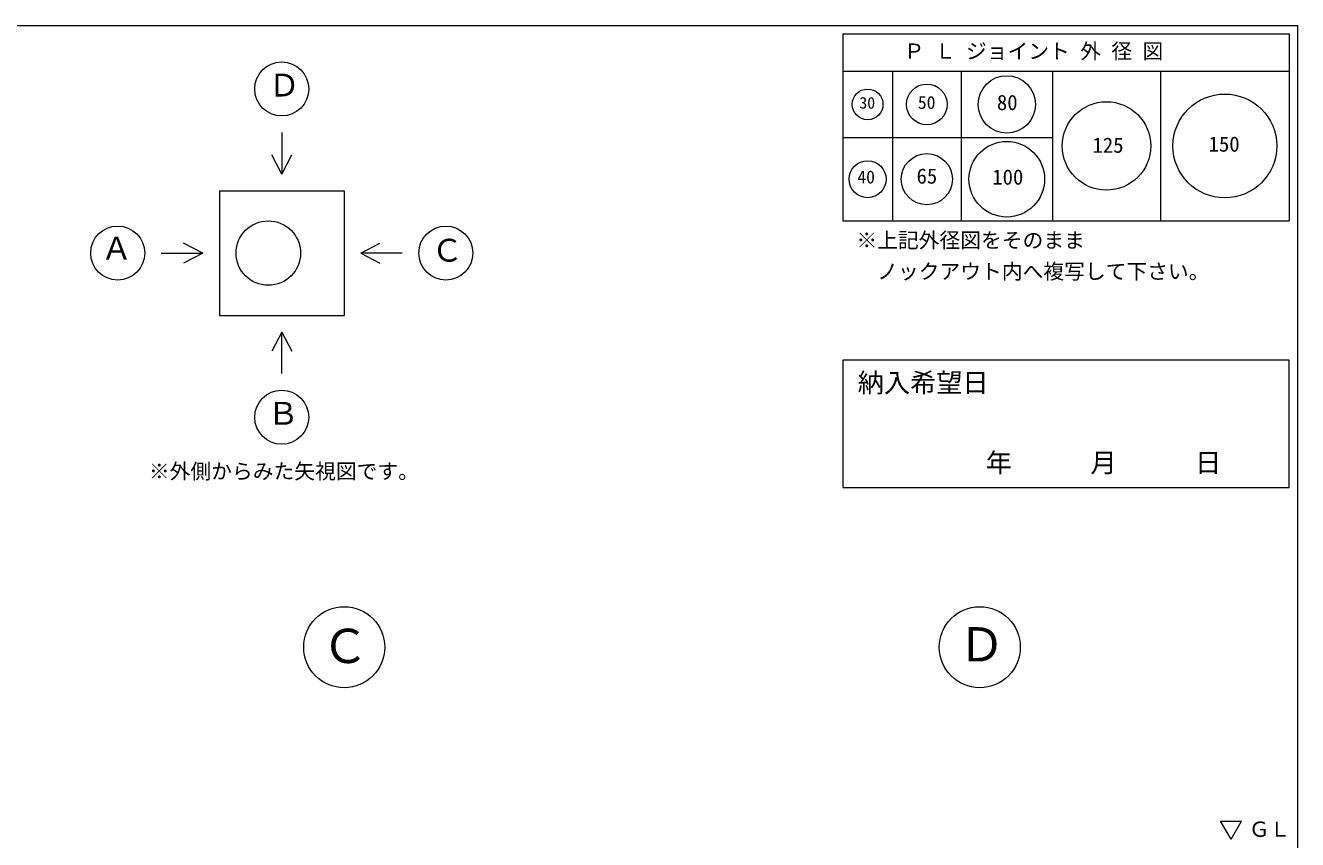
# Model space of a CAD drawing. Units: millimetres, scale not verified. Extents: x -4891 to 18489, y -2331 to 2331.
# Drawn here: x 1827 to 4889, y 372 to 2331 of the extents above; entities that cross this region are included whole.
import ezdxf
from ezdxf.enums import TextEntityAlignment as Align

# ---------------------------------------------------------------- set-up
doc = ezdxf.new("R2010")
doc.units = ezdxf.units.MM
doc.header["$LTSCALE"] = 10
for name, color, linetype, lineweight in [('0-2_waku', 7, 'Continuous', 18), ('0-3_gaikei', 7, 'Continuous', 18), ('0-8_hole', 7, 'Continuous', 18), ('0-E_文字１', 7, 'Continuous', 18)]:
    doc.layers.add(name, color=color, linetype=linetype, lineweight=lineweight)
doc.styles.add('ＭＳ ゴシック', font='')
doc.styles.get('ＭＳ ゴシック').set_extended_font_data('MS Gothic')

msp = doc.modelspace()

# ---------------------------------------------------------------- linework, layer by layer
at = {"layer": '0-2_waku'}
for p, q in [((-1230.78, 2331.06), (4889.22, 2331.06)), ((4889.22, 2331.06), (4889.22, -1943.94)), ((3794.22, 2311.06), (3794.22, 1861.06)), ((3794.22, 2311.06), (4869.22, 2311.06)), ((3794.22, 2311.06), (4869.22, 2311.06)), ((3794.22, 2311.06), (4869.22, 2311.06)), ((3794.22, 2311.06), (3794.22, 1861.06)), ((3794.22, 2311.06), (4869.22, 2311.06)), ((3794.22, 2311.06), (4869.22, 2311.06)), ((3794.22, 2311.06), (4869.22, 2311.06)), ((4869.22, 2311.06), (4869.22, 1861.06)), ((4869.22, 2311.06), (4869.22, 1861.06)), ((3794.22, 2221.06), (4869.22, 2221.06)), ((3914.22, 2221.06), (3914.22, 1861.06)), ((4079.22, 2221.06), (4079.22, 1861.06)), ((4299.22, 2221.06), (4299.22, 1861.06)), ((4559.22, 2221.06), (4559.22, 1861.06)), ((3794.22, 2061.06), (4299.22, 2061.06)), ((3794.22, 1861.06), (4869.22, 1861.06)), ((3794.22, 1861.06), (4869.22, 1861.06))]:
    msp.add_line(p, q, dxfattribs=at)
at = {"layer": '0-3_gaikei'}
for p, q in [((2443.83, 2073.28), (2443.83, 1973.28)), ((2443.83, 1973.28), (2419.7, 2019.65)), ((2443.83, 1973.28), (2467.95, 2019.65)), ((2293.83, 1933.28), (2593.83, 1933.28)), ((2293.83, 1933.28), (2293.83, 1633.28)), ((2593.83, 1933.28), (2593.83, 1633.28)), ((2253.83, 1783.28), (2207.45, 1807.4)), ((2633.83, 1783.28), (2680.2, 1807.4)), ((2153.83, 1783.28), (2253.83, 1783.28)), ((2253.83, 1783.28), (2207.45, 1759.15)), ((2293.83, 1633.28), (2593.83, 1633.28)), ((2443.83, 1593.28), (2419.7, 1546.9)), ((2443.83, 1593.28), (2467.95, 1546.9)), ((2443.83, 1493.28), (2443.83, 1593.28))]:
    msp.add_line(p, q, dxfattribs=at)
msp.add_lwpolyline([(2733.83, 1783.28), (2633.83, 1783.28), (2680.2, 1759.15)], dxfattribs=at)
for centre, radius in [((2443.83, 2178.28), 65), ((2048.83, 1783.28), 65), ((2411.5, 1783.28), 77.58), ((2838.83, 1783.28), 65), ((2443.83, 1388.28), 65), ((2594.22, 834.81), 97.5), ((4124.22, 834.81), 97.5)]:
    msp.add_circle(centre, radius, dxfattribs=at)
at = {"layer": '0-8_hole', "lineweight": 5}
msp.add_lwpolyline([(3794.22, 1525.77), (3794.22, 1219.06), (4869.22, 1219.06), (4869.22, 1525.77)], close=True, dxfattribs=at)
msp.add_lwpolyline([(3794.22, 1525.77), (3794.22, 1219.06), (4869.22, 1219.06), (4869.22, 1525.77)], close=True, dxfattribs=at)
at = {"layer": '0-8_hole'}
for centre, radius in [((4189.22, 2141.06), 69), ((3854.22, 2141.06), 37), ((3996.72, 2141.06), 49), ((4429.22, 2041.06), 106.5), ((4714.22, 2041.06), 125), ((4189.22, 1961.06), 91), ((3996.72, 1961.06), 61.5), ((3854.22, 1961.06), 44.5)]:
    msp.add_circle(centre, radius, dxfattribs=at)
at = {"layer": '0-E_文字１'}
for p, q in [((4729.09, 373.06), (4703.89, 416)), ((4703.89, 416), (4754.29, 416)), ((4729.09, 373.06), (4754.29, 416))]:
    msp.add_line(p, q, dxfattribs=at)

# ---------------------------------------------------------------- texts
at = {"layer": '0-8_hole', "style": 'ＭＳ ゴシック'}
for s, height, p in [('30', 28.04, (3834.17, 2122.52)), ('50', 31.16, (3975.13, 2120.71)), ('80', 36.66, (4165.4, 2116.37)), ('125', 36.66, (4395.5, 2013.63)), ('150', 36.66, (4675.03, 2016.29)), ('40', 31.16, (3829.49, 1941.46)), ('65', 36.66, (3971.94, 1939.33)), ('100', 36.66, (4154.27, 1936.88)), ('納入希望日', 46.19, (3830.39, 1434.38))]:
    msp.add_text(s, height=height, dxfattribs=at).set_placement(p, align=Align.BOTTOM_LEFT)
at = {"layer": '0-E_文字１', "style": 'ＭＳ ゴシック'}
for s, height, p in [('Ｐ Ｌ ジョイント 外 径 図', 36.66, (3941.14, 2239.88)), ('Ｄ', 54.99, (2412.33, 2143.55)), ('※上記外径図をそのまま', 36.66, (3827.17, 1784.86)), ('Ａ', 54.99, (2008.64, 1751.03)), ('Ｃ', 54.99, (2804.59, 1746.07)), ('\u3000ノックアウト内へ複写して下さい。', 36.66, (3827.17, 1709.86)), ('Ｂ', 54.99, (2409.59, 1353.55)), ('\u3000\u3000\u3000年\u3000\u3000\u3000月\u3000\u3000\u3000日     ', 46.19, (3949.65, 1241.8)), ('※外側からみた矢視図です。', 36.66, (2124.03, 1228.91)), ('Ｃ', 82.48, (2539.63, 771.92)), ('Ｄ', 82.48, (4072.43, 775.64)), ('ＧＬ', 36.66, (4771.89, 367.52))]:
    msp.add_text(s, height=height, dxfattribs=at).set_placement(p, align=Align.BOTTOM_LEFT)

doc.saveas('drawing.dxf')
